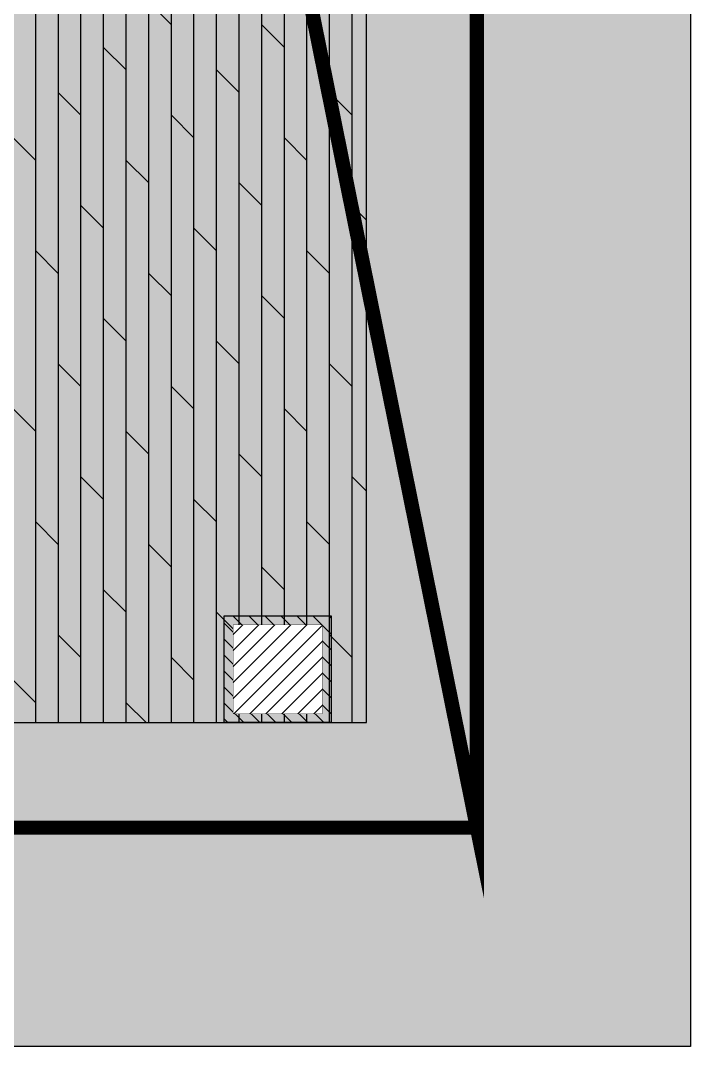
# Model space of a CAD drawing. Header units: millimetres. Extents: x -3567 to 83618, y -21481 to 19784.
# Drawn here: x 12668 to 14550, y -2960 to -77 of the extents above; entities that cross this region are included whole.
import ezdxf

# ---------------------------------------------------------------- set-up
doc = ezdxf.new("R2010")
doc.units = ezdxf.units.MM
doc.header["$LTSCALE"] = 150
doc.set_wipeout_variables(frame=1)
doc.linetypes.add('DASHED', pattern=[19.05, 12.7, -6.35])
for name, color, linetype in [('ad-Elevation 10', 8, 'Continuous'), ('ad-MS Columns', 1, 'Continuous'), ('ad-RCC', 3, 'Continuous'), ('ad-RCC Hatch', 125, 'Continuous')]:
    doc.layers.add(name, color=color, linetype=linetype)
doc.layers.add('ad-Secondary Roof', color=6, linetype='Continuous', true_color=0xff00ff)
doc.layers.add('ad-Verandah', color=7, linetype='Continuous', true_color=0xa57c52)

# ---------------------------------------------------------------- blocks, each defined once
blk = doc.blocks.new('1625E_Roof Plan')
at = {"layer": 'ad-Secondary Roof', "linetype": 'DASHED', "ltscale": 2, "const_width": 40}
for points in [[(13950, 5195), (13188.8, 1425), (13950, -2345)], [(12570, 5195), (10022.5, 1425), (12570, -2345), (13950, -2345), (13950, 5195)]]:
    blk.add_lwpolyline(points, close=True, dxfattribs=at)
blk = doc.blocks.new('A$C42b14ea2')
at = {"layer": 'ad-RCC Hatch', "transparency": 33554687}
h = blk.add_hatch(dxfattribs=at)
h.set_pattern_fill('ANSI31', color=256, scale=10)
h.set_pattern_definition([(45, (13250, 8645), (-22.45064, 22.45064), [])])
h.paths.add_polyline_path([(0, 0), (300, 0), (300, 300), (0, 300)])
at = {"layer": 'ad-RCC'}
blk.add_lwpolyline([(0, 0), (300, 0), (300, 300), (0, 300)], close=True, dxfattribs=at)
blk = doc.blocks.new('1625E_Columns')
at = {"layer": 'ad-RCC', "xscale": -1}
blk.add_blockref('A$C42b14ea2', (13540, -2050), dxfattribs=at)
blk = doc.blocks.new('zw$B0BD')
blk.add_wipeout([(0, 0), (250, 0), (250, -250), (0, -250)])
at = {"layer": 'ad-MS Columns'}
h = blk.add_hatch(dxfattribs=at)
h.set_pattern_fill('ANSI31', color=256, scale=10)
h.set_pattern_definition([(45, (4e-12, -250), (-22.4506, 22.4506), [])])
h.paths.add_polyline_path([(0, 0), (250, 0), (250, -250), (0, -250)])
at = {"layer": 'ad-MS Columns', "const_width": 1}
blk.add_lwpolyline([(0, 0), (250, 0), (250, -250), (0, -250)], close=True, dxfattribs=at)
blk = doc.blocks.new('zw$BD87')
at = {"layer": 'ad-MS Columns'}
blk.add_blockref('zw$B0BD', (1145, -1775), dxfattribs=at)
blk = doc.blocks.new('zw$3055')
at = {"transparency": 33554559}
h = blk.add_hatch(dxfattribs=at)
h.set_pattern_fill('GRASS', color=74, angle=180)
h.set_pattern_definition([(270, (14550, -10400), (17.960512, -17.960512), [4.7625, -31.158524]), (225, (14550, -10400), (17.96051, -17.96051), [4.7625, -20.6375]), (315, (14550, -10400), (17.96051, 17.96051), [4.7625, -20.6375])])
h.paths.add_polyline_path([(14550, -16580), (9750, -16580), (9750, -15670), (13640, -15670), (13640, -10475), (14550, -10475)])
h = blk.add_hatch(color=256, dxfattribs=at)
h.dxf.hatch_style = 1
h.set_gradient(color1=(153, 204, 0), color2=(63, 127, 0), tint=1, name='INVSPHERICAL')
h.paths.add_polyline_path([(14550, -16580), (9750, -16580), (9750, -15670), (13640, -15670), (13640, -10475), (14550, -10475)])
at = {"layer": 'ad-Verandah', "transparency": 33554559}
h = blk.add_hatch(color=256, dxfattribs=at)
h.dxf.hatch_style = 1
h.paths.add_polyline_path([(13640, -8875), (12120, -8875), (12120, -13620), (6200, -13620), (6200, -15670), (13640, -15670)])
at = {"layer": 'ad-Verandah', "transparency": 33554687}
h = blk.add_hatch(dxfattribs=at)
h.set_pattern_fill('DOLMIT', color=256, scale=10, angle=90)
h.set_pattern_definition([(90, (-1084315.54, 661200.024), (-63.5, 5e-14), []), (135, (-1084315.54, 661200.02), (-126.999913, -126.999913), [89.80256, -179.605122])])
h.paths.add_polyline_path([(13640, -8875), (12120, -8875), (12120, -13620), (6200, -13620), (6200, -15670), (13640, -15670)])
at = {"layer": 'ad-Elevation 10'}
blk.add_lwpolyline([(14550, -16580), (9750, -16580), (9750, -15670), (13640, -15670), (13640, -10475), (14550, -10475)], close=True, dxfattribs=at)
at = {"layer": 'ad-Verandah', "lineweight": 9}
blk.add_lwpolyline([(13640, -8875), (12120, -8875), (12120, -13620), (6200, -13620), (6200, -15670), (13640, -15670)], close=True, dxfattribs=at)
blk = doc.blocks.new('1625_East Villa')
at = {"layer": 'ad-Verandah', "rotation": 360}
blk.add_blockref('zw$3055', (0, 13620), dxfattribs=at)
blk.add_blockref('1625E_Roof Plan', (0, 0))
blk.add_blockref('1625E_Columns', (0, 0))
at = {"layer": 'ad-MS Columns'}
blk.add_blockref('zw$BD87', (12120, 0), dxfattribs=at)

msp = doc.modelspace()

# ---------------------------------------------------------------- block references
msp.add_blockref('1625_East Villa', (0, 0))

doc.saveas('drawing.dxf')
